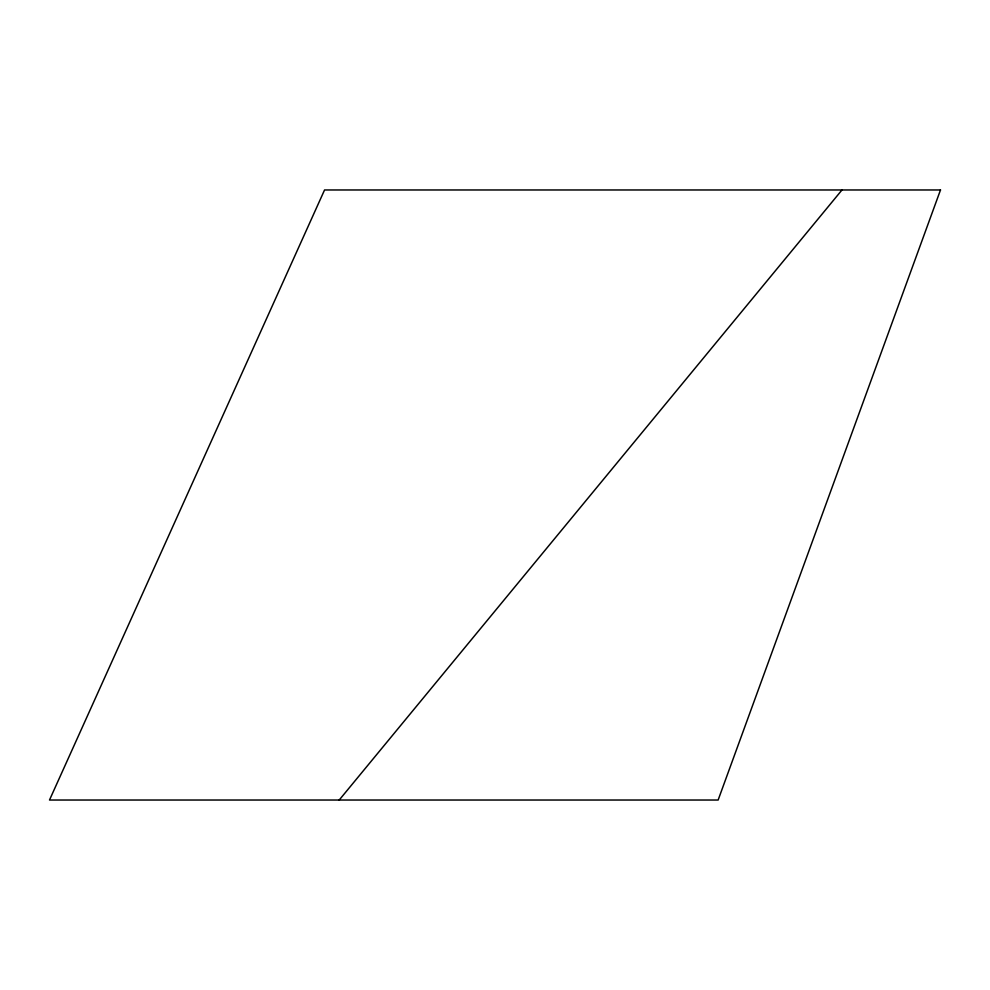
<?xml version="1.0" encoding="UTF-8"?>
<svg xmlns="http://www.w3.org/2000/svg" width="990" height="990" viewBox="0 0 990 990"><rect width="100%" height="100%" fill="white"/><g stroke="black" fill="none" stroke-linecap="round" stroke-linejoin="round"><path stroke-width="1.49" d="M339.211 800.031L841.983 189.969M940.5 189.969L718.134 800.031L49.5 800.031L324.559 189.969L940.5 189.969"/></g></svg>
